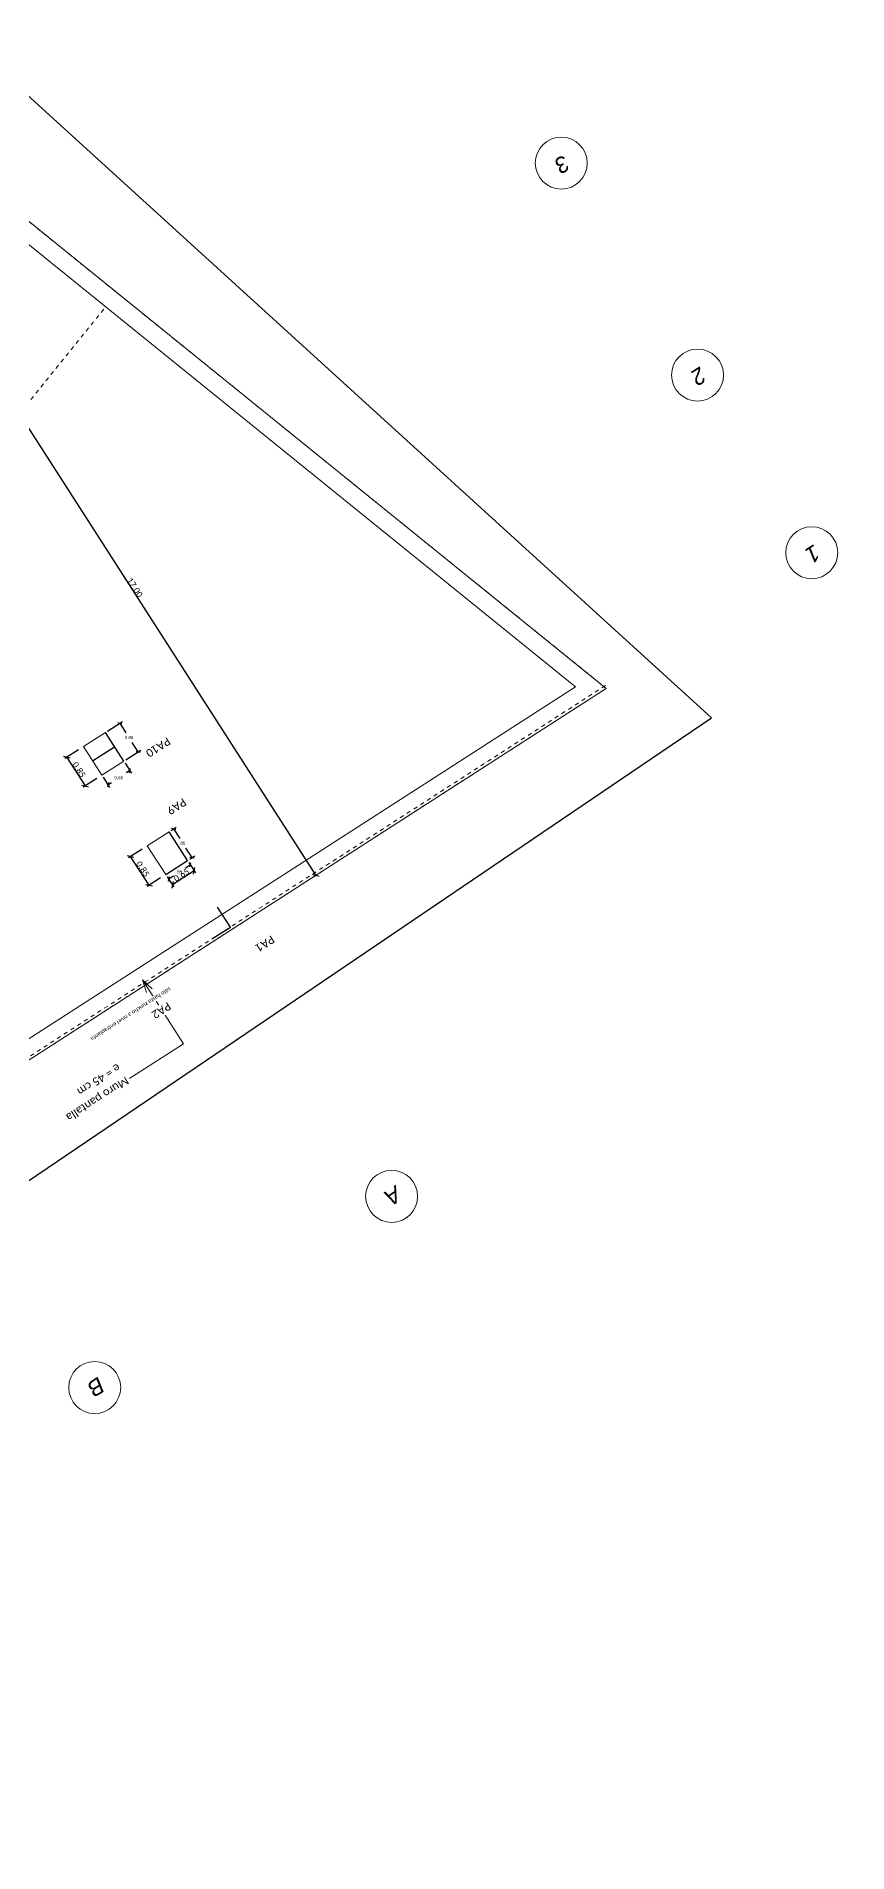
# Model space of a CAD drawing. Header units: metres. Extents: x 448 to 592, y 494 to 631.
# Drawn here: x 571.53 to 591.82, y 527.64 to 573.04 of the extents above; entities that cross this region are included whole.
import ezdxf

# ---------------------------------------------------------------- set-up
doc = ezdxf.new("R2010")
doc.units = ezdxf.units.M
doc.linetypes.add('Trazo general', pattern=[0.001875, 0.00125, -0.000625])
for name, color, linetype, lineweight in [('0-AR-TXT', 7, 'Continuous', 5), ('0-AUX', 7, 'Continuous', 5), ('00-AUX-1', 7, 'Trazo general', 5), ('00-AUX-2', 7, 'Continuous', 5), ('1-AR-PILARES', 7, 'Continuous', 5), ('1-AR-VISTA', 7, 'Continuous', 5), ('SECC_COTAS', 255, 'Continuous', 9)]:
    doc.layers.add(name, color=color, linetype=linetype, lineweight=lineweight)
for name, color, linetype, lineweight, true_color in [('0-AR-TXT-1', 5, 'Continuous', 5, 0x0000ff), ('00-AUX-6', 5, 'Trazo general', 5, 0x0000ff), ('00-AUX-7', 7, 'Continuous', 25, 0xff8000), ('CS-COTAS-2', 7, 'Continuous', 5, 0x544282)]:
    doc.layers.add(name, color=color, linetype=linetype, lineweight=lineweight, true_color=true_color)
doc.styles.add('Arial_I', font='ariali.ttf', dxfattribs={"height": 0.4})
doc.styles.add('Calibri', font='calibri.ttf', dxfattribs={"height": 0.2})
doc.styles.add('Calibri_1', font='calibri.ttf', dxfattribs={"height": 0.15})
doc.styles.add('Calibri_2', font='calibri.ttf', dxfattribs={"height": 0.1})
doc.dimstyles.new('AIC_replanteo', dxfattribs={"dimscale": 0.3048, "dimtxt": 0.176602, "dimasz": 0.393701, "dimexe": 0.19685, "dimexo": 0.492126, "dimgap": 0.032808, "dimtad": 1, "dimrnd": 0.01, "dimzin": 0, "dimdsep": 46, "dimtxsty": 'Calibri_1', "dimblk1": 'OBLIQUE', "dimblk2": 'OBLIQUE', "dimsah": 1, "dimcen": 0.09, "dimazin": 0, "dimtfac": 1, "dimtdec": 4, "dimtix": 1, "dimtmove": 0, "dimatfit": 3, "dimfxl": 1, "dimtvp": 1, "dimtolj": 1, "dimtzin": 0, "dimarcsym": 2})
doc.dimstyles.get("Standard").update_dxf_attribs({"dimtxt": 0.18, "dimasz": 0.18, "dimexe": 0.18, "dimexo": 0.0625, "dimgap": 0.09, "dimtad": 0, "dimtih": 1, "dimtoh": 1, "dimzin": 0, "dimdsep": 46, "dimtxsty": 'Standard', "dimcen": 0.09, "dimadec": 0, "dimazin": 0, "dimtfac": 1, "dimtdec": 4, "dimtofl": 0, "dimtmove": 0, "dimatfit": 3, "dimfxl": 1, "dimtolj": 1, "dimtzin": 0, "dimarcsym": 0})

# ---------------------------------------------------------------- blocks, each defined once
blk = doc.blocks.new('Rejilla - Extremo de rejilla-3554-Sótano 2 - STR')
at = {"layer": '0-AUX'}
blk.add_circle((0, 0), 0.0065, dxfattribs=at)
blk = doc.blocks.new('_Oblique')
at = {"color": 0, "linetype": 'ByBlock', "lineweight": -2}
blk.add_line((-0.5, -0.5), (0.5, 0.5), dxfattribs=at)
blk = doc.blocks.new('*D252')
at = {"layer": 'CS-COTAS-2', "color": 0, "lineweight": -2, "transparency": 16777216}
for p, q in [((566.821, 564.754), (569.375, 566.397)), ((569.324, 566.365), (578.522, 552.068)), ((578.467, 552.033), (578.472, 552.035))]:
    blk.add_line(p, q, dxfattribs=at)
at = {"layer": 'Defpoints', "color": 0, "transparency": 16777216}
for p in [(566.694, 564.673), (578.522, 552.068), (578.593, 552.114)]:
    blk.add_point(p, dxfattribs=at)
at = {"layer": 'CS-COTAS-2', "color": 0, "lineweight": -2, "transparency": 16777216, "xscale": 0.12, "yscale": 0.12, "zscale": 0.12}
for p, rotation in [((569.324, 566.365), 122.7553275663534), ((578.522, 552.068), 302.7553275663534)]:
    blk.add_blockref('_Oblique', p, dxfattribs=dict(at, rotation=rotation))
at = {"layer": 'CS-COTAS-2', "color": 0, "transparency": 16777216, "insert": (573.996, 559.263), "char_height": 0.15, "width": 0.65661, "attachment_point": 5, "rotation": 302.7553, "style": 'Calibri_1'}
blk.add_mtext('\\A1;17.00', dxfattribs=at)
blk = doc.blocks.new('*D385')
at = {"layer": 'CS-COTAS-2', "color": 0, "lineweight": -2, "transparency": 16777216}
for p, q in [((574.18, 552.723), (573.84, 552.504)), ((574.35, 551.821), (573.89, 552.536)), ((574.64, 552.008), (574.3, 551.789))]:
    blk.add_line(p, q, dxfattribs=at)
at = {"layer": 'Defpoints', "color": 0, "transparency": 16777216}
for p in [(573.89, 552.536), (574.306, 552.804), (574.766, 552.089)]:
    blk.add_point(p, dxfattribs=at)
at = {"layer": 'CS-COTAS-2', "color": 0, "lineweight": -2, "transparency": 16777216, "xscale": 0.12, "yscale": 0.12, "zscale": 0.12}
for p, rotation in [((573.89, 552.536), 122.7553275662623), ((574.35, 551.821), 302.7553275662623)]:
    blk.add_blockref('_Oblique', p, dxfattribs=dict(at, rotation=rotation))
at = {"layer": 'CS-COTAS-2', "color": 0, "transparency": 16777216, "insert": (574.193, 552.226), "char_height": 0.15, "attachment_point": 5, "rotation": 302.7553, "style": 'Calibri_1'}
blk.add_mtext('\\A1;0.85', dxfattribs=at)
blk = doc.blocks.new('*D386')
at = {"layer": 'CS-COTAS-2', "color": 0, "lineweight": -2, "transparency": 16777216}
for p, q in [((575.48, 552.181), (574.934, 551.829)), ((575.394, 552.315), (575.513, 552.13)), ((574.848, 551.963), (574.966, 551.778))]:
    blk.add_line(p, q, dxfattribs=at)
at = {"layer": 'Defpoints', "color": 0, "transparency": 16777216}
for p in [(575.313, 552.441), (574.766, 552.089), (574.934, 551.829)]:
    blk.add_point(p, dxfattribs=at)
at = {"layer": 'CS-COTAS-2', "color": 0, "lineweight": -2, "transparency": 16777216, "xscale": 0.12, "yscale": 0.12, "zscale": 0.12}
for p, rotation in [((575.48, 552.181), 32.75532756625951), ((574.934, 551.829), 212.7553275662595)]:
    blk.add_blockref('_Oblique', p, dxfattribs=dict(at, rotation=rotation))
at = {"layer": 'CS-COTAS-2', "color": 0, "transparency": 16777216, "insert": (575.16, 552.078), "char_height": 0.15, "attachment_point": 5, "rotation": 32.7553, "style": 'Calibri_1'}
blk.add_mtext('\\A1;0.65', dxfattribs=at)
blk = doc.blocks.new('*D387')
at = {"layer": 'CS-COTAS-2', "color": 0, "lineweight": -2, "transparency": 16777216}
for p, q in [((572.584, 555.204), (572.244, 554.985)), ((572.294, 555.017), (572.754, 554.302)), ((573.044, 554.489), (572.703, 554.27))]:
    blk.add_line(p, q, dxfattribs=at)
at = {"layer": 'Defpoints', "color": 0, "transparency": 16777216}
for p in [(572.71, 555.285), (572.754, 554.302), (573.17, 554.57)]:
    blk.add_point(p, dxfattribs=at)
at = {"layer": 'CS-COTAS-2', "color": 0, "lineweight": -2, "transparency": 16777216, "xscale": 0.12, "yscale": 0.12, "zscale": 0.12}
for p, rotation in [((572.294, 555.017), 122.7553275662623), ((572.754, 554.302), 302.7553275662623)]:
    blk.add_blockref('_Oblique', p, dxfattribs=dict(at, rotation=rotation))
at = {"layer": 'CS-COTAS-2', "color": 0, "transparency": 16777216, "insert": (572.597, 554.707), "char_height": 0.15, "attachment_point": 5, "rotation": 302.7553, "style": 'Calibri_1'}
blk.add_mtext('\\A1;0.85', dxfattribs=at)
blk = doc.blocks.new('*D416')
at = {"layer": 'Defpoints', "color": 0, "transparency": 16777216}
for p in [(575.313, 552.441), (574.766, 552.089), (575.385, 552.329)]:
    blk.add_point(p, dxfattribs=at)
at = {"layer": 'SECC_COTAS', "color": 0, "lineweight": -2, "transparency": 16777216}
for p, q in [((574.8, 552.037), (574.882, 551.91)), ((574.838, 551.977), (574.965, 552.059)), ((575.385, 552.329), (575.258, 552.248)), ((575.347, 552.388), (575.428, 552.262))]:
    blk.add_line(p, q, dxfattribs=at)
at = {"layer": 'SECC_COTAS', "color": 0, "lineweight": -2, "transparency": 16777216, "xscale": 0.075, "yscale": 0.075, "zscale": 0.075}
for p, rotation in [((574.838, 551.977), 212.7553262654571), ((575.385, 552.329), 32.75532626545713)]:
    blk.add_blockref('_Oblique', p, dxfattribs=dict(at, rotation=rotation))
at = {"layer": 'SECC_COTAS', "color": 0, "transparency": 16777216, "insert": (575.112, 552.153), "char_height": 0.08, "attachment_point": 5}
blk.add_mtext('\\A1;65', dxfattribs=at)
blk = doc.blocks.new('*D417')
at = {"layer": 'Defpoints', "color": 0, "transparency": 16777216}
for p in [(574.853, 553.156), (574.965, 553.228), (575.313, 552.441)]:
    blk.add_point(p, dxfattribs=at)
at = {"layer": 'SECC_COTAS', "color": 0, "lineweight": -2, "transparency": 16777216}
for p, q in [((574.906, 553.19), (575.032, 553.271)), ((574.965, 553.228), (575.118, 552.99)), ((575.425, 552.513), (575.272, 552.75)), ((575.366, 552.475), (575.492, 552.556))]:
    blk.add_line(p, q, dxfattribs=at)
at = {"layer": 'SECC_COTAS', "color": 0, "lineweight": -2, "transparency": 16777216, "xscale": 0.075, "yscale": 0.075, "zscale": 0.075}
for p, rotation in [((574.965, 553.228), 122.7553262654586), ((575.425, 552.513), 302.7553262654586)]:
    blk.add_blockref('_Oblique', p, dxfattribs=dict(at, rotation=rotation))
at = {"layer": 'SECC_COTAS', "color": 0, "transparency": 16777216, "insert": (575.195, 552.87), "char_height": 0.08, "attachment_point": 5}
blk.add_mtext('\\A1;85', dxfattribs=at)
blk = doc.blocks.new('*D418')
at = {"layer": 'Defpoints', "color": 0, "transparency": 16777216}
for p in [(573.257, 555.637), (573.717, 554.922), (574.079, 555.155)]:
    blk.add_point(p, dxfattribs=at)
at = {"layer": 'SECC_COTAS', "color": 0, "lineweight": -2, "transparency": 16777216}
for p, q in [((573.31, 555.67), (573.687, 555.913)), ((573.619, 555.87), (573.772, 555.632)), ((573.769, 554.956), (574.147, 555.198)), ((574.079, 555.155), (573.927, 555.392))]:
    blk.add_line(p, q, dxfattribs=at)
at = {"layer": 'SECC_COTAS', "color": 0, "lineweight": -2, "transparency": 16777216, "xscale": 0.075, "yscale": 0.075, "zscale": 0.075}
for p, rotation in [((573.619, 555.87), 122.7553275662648), ((574.079, 555.155), 302.7553275662648)]:
    blk.add_blockref('_Oblique', p, dxfattribs=dict(at, rotation=rotation))
at = {"layer": 'SECC_COTAS', "color": 0, "transparency": 16777216, "insert": (573.849, 555.512), "char_height": 0.08, "attachment_point": 5}
blk.add_mtext('\\A1;0.85', dxfattribs=at)
blk = doc.blocks.new('*D419')
at = {"layer": 'Defpoints', "color": 0, "transparency": 16777216}
for p in [(573.717, 554.922), (573.17, 554.57), (573.869, 554.686)]:
    blk.add_point(p, dxfattribs=at)
at = {"layer": 'SECC_COTAS', "color": 0, "lineweight": -2, "transparency": 16777216}
for p, q in [((573.751, 554.869), (573.912, 554.618)), ((573.204, 554.518), (573.365, 554.267)), ((573.322, 554.334), (573.409, 554.39)), ((573.869, 554.686), (573.782, 554.63))]:
    blk.add_line(p, q, dxfattribs=at)
at = {"layer": 'SECC_COTAS', "color": 0, "lineweight": -2, "transparency": 16777216, "xscale": 0.075, "yscale": 0.075, "zscale": 0.075}
for p, rotation in [((573.869, 554.686), 32.75532756626021), ((573.322, 554.334), 212.7553275662602)]:
    blk.add_blockref('_Oblique', p, dxfattribs=dict(at, rotation=rotation))
at = {"layer": 'SECC_COTAS', "color": 0, "transparency": 16777216, "insert": (573.595, 554.51), "char_height": 0.08, "attachment_point": 5}
blk.add_mtext('\\A1;0.65', dxfattribs=at)

msp = doc.modelspace()

# ---------------------------------------------------------------- linework, layer by layer
at = {"layer": '0-AR-TXT-1'}
for p, q in [((574.183, 549.453), (574.427, 549.232)), ((574.183, 549.453), (574.284, 549.139)), ((574.183, 549.453), (575.209, 547.858)), ((575.209, 547.858), (573.817, 546.962))]:
    msp.add_line(p, q, dxfattribs=at)
at = {"layer": '00-AUX-1'}
msp.add_line((571.142, 563.648), (573.266, 566.277), dxfattribs=at)
at = {"layer": '00-AUX-2'}
for p, q in [((585.784, 556.74), (557.656, 579.471)), ((585.016, 556.781), (557.373, 579.121)), ((585.784, 556.74), (500.035, 501.573)), ((585.016, 556.781), (500.17, 502.195))]:
    msp.add_line(p, q, dxfattribs=at)
at = {"layer": '00-AUX-6'}
for p, q in [((585.784, 556.74), (558.034, 579.165)), ((585.762, 556.809), (499.997, 501.632)), ((585.784, 556.74), (500.035, 501.573))]:
    msp.add_line(p, q, dxfattribs=at)
at = {"layer": '00-AUX-7', "color": 1}
for p, q in [((573.717, 554.922), (573.257, 555.637)), ((572.94, 554.928), (573.487, 555.279)), ((575.313, 552.441), (574.853, 553.156)), ((574.766, 552.089), (575.313, 552.441))]:
    msp.add_line(p, q, dxfattribs=at)
at = {"layer": '00-AUX-7'}
for p, q in [((576.384, 550.776), (576.065, 551.272)), ((575.922, 550.478), (576.384, 550.776))]:
    msp.add_line(p, q, dxfattribs=at)
at = {"layer": '1-AR-PILARES'}
for p, q in [((573.257, 555.637), (572.71, 555.285)), ((573.717, 554.922), (573.257, 555.637)), ((572.71, 555.285), (573.17, 554.57)), ((573.17, 554.57), (573.717, 554.922)), ((574.853, 553.156), (574.306, 552.804)), ((574.306, 552.804), (574.766, 552.089))]:
    msp.add_line(p, q, dxfattribs=at)
at = {"layer": '1-AR-PILARES', "color": 40}
for p, q in [((575.313, 552.441), (574.853, 553.156)), ((574.766, 552.089), (575.313, 552.441))]:
    msp.add_line(p, q, dxfattribs=at)
at = {"layer": '1-AR-VISTA'}
for p, q in [((585.016, 556.781), (570.437, 568.563)), ((500.17, 502.195), (585.016, 556.781))]:
    msp.add_line(p, q, dxfattribs=at)

# ---------------------------------------------------------------- block references
at = {"layer": '0-AUX', "xscale": 99.99999999999993, "yscale": 99.99999999999993, "zscale": 99.99999999999993}
for p, rotation in [((584.66, 569.869), 122.7553275663488), ((588.068, 564.571), 122.7553275663488), ((590.925, 560.131), 122.7553275663488), ((580.417, 544.045), 212.7553275663494), ((572.991, 539.268), 212.7553275663494)]:
    msp.add_blockref('Rejilla - Extremo de rejilla-3554-Sótano 2 - STR', p, dxfattribs=dict(at, rotation=rotation))

# ---------------------------------------------------------------- dimensions: what is measured, and where the dimension line sits
at = {"layer": 'CS-COTAS-2'}
for base, p1, p2, angle, override, picture, middle in [((578.522, 552.068), (566.694, 564.673), (578.593, 552.114), 302.7553, {"dimpost": '<>', "dimfxl": 17.300751}, '*D252', (573.996, 559.263)), ((572.754, 554.302), (572.71, 555.285), (573.17, 554.57), 302.7553, {"dimpost": '<>', "dimfxl": 0.85}, '*D387', (572.597, 554.707)), ((573.89, 552.536), (574.766, 552.089), (574.306, 552.804), 302.7553, {"dimpost": '<>', "dimfxl": 0.85}, '*D385', (574.193, 552.226)), ((574.934, 551.829), (575.313, 552.441), (574.766, 552.089), 212.7553, {"dimpost": '<>', "dimfxl": 0.65}, '*D386', (575.16, 552.078))]:
    dim = msp.add_linear_dim(base=base, p1=p1, p2=p2, angle=angle, dimstyle='AIC_replanteo', override=override, dxfattribs=at)
    dim.commit()
    dim.dimension.update_dxf_attribs({"geometry": picture, "text_midpoint": middle})
at = {"layer": 'SECC_COTAS'}
dim = msp.add_aligned_dim(p1=(574.766, 552.089), p2=(575.313, 552.441), distance=-0.133, text='65', dimstyle='Standard', override={"dimtxt": 0.08, "dimasz": 0.075, "dimexe": 0.08, "dimgap": 0.08, "dimblk1": 'Oblique', "dimblk2": 'Oblique', "dimsah": 1}, dxfattribs=at)
dim.commit()
dim.dimension.update_dxf_attribs({"geometry": '*D416', "text_midpoint": (575.112, 552.153)})

# ---------------------------------------------------------------- next in the draw order: texts
at = {"layer": '0-AR-TXT-1', "char_height": 0.2, "attachment_point": 1, "rotation": 212.7553, "style": 'Calibri', "bg_fill": 3, "box_fill_scale": 1.25, "bg_fill_color": 256, "bg_fill_true_color": 13158600, "bg_fill_transparency": 0}
for s, insert, width in [('PA1', (577.514, 550.408), 0.6173), ('PA2', (574.924, 548.741), 0.6173), ('Muro pantalla', (573.871, 546.878), 2.21266)]:
    msp.add_mtext(s, dxfattribs=dict(at, insert=insert, width=width))
at = {"layer": '0-AUX', "char_height": 0.4, "attachment_point": 1, "rotation": 212.7553, "style": 'Arial_I', "bg_fill": 3, "box_fill_scale": 1.25, "bg_fill_color": 256, "bg_fill_true_color": 13158600, "bg_fill_transparency": 0}
for s, insert, width in [('\\fArial|b0|i1|c0|p34|;3', (584.925, 569.752), 0.37679), ('\\fArial|b0|i1|c0|p34|;2', (588.334, 564.453), 0.37679), ('\\fArial|b0|i1|c0|p34|;1', (591.191, 560.013), 0.37679), ('\\fArial|b0|i1|c0|p34|;A', (580.719, 543.989), 0.45696), ('\\fArial|b0|i1|c0|p34|;B', (573.293, 539.211), 0.45696)]:
    msp.add_mtext(s, dxfattribs=dict(at, insert=insert, width=width))

# ---------------------------------------------------------------- next in the draw order: linework, layer by layer
at = {"color": 6}
msp.add_line((588.418, 556.008), (565.176, 577.139), dxfattribs=at)

# ---------------------------------------------------------------- next in the draw order: texts
at = {"layer": '0-AR-TXT-1', "insert": (573.66, 547.207), "char_height": 0.2, "width": 1.49916, "attachment_point": 1, "rotation": 212.7553, "style": 'Calibri', "bg_fill": 3, "box_fill_scale": 1.25, "bg_fill_color": 256, "bg_fill_true_color": 13158600, "bg_fill_transparency": 0}
msp.add_mtext('e = 45 cm', dxfattribs=at)

# ---------------------------------------------------------------- next in the draw order: texts
at = {"layer": '0-AR-TXT', "insert": (574.912, 549.198), "char_height": 0.1, "width": 2.95021, "attachment_point": 1, "rotation": 212.7553, "style": 'Calibri_2', "bg_fill": 3, "box_fill_scale": 1.25, "bg_fill_color": 256, "bg_fill_true_color": 13158600, "bg_fill_transparency": 0}
msp.add_mtext('sólo hasta zuncho a nivel entraplanta', dxfattribs=at)

# ---------------------------------------------------------------- next in the draw order: linework, layer by layer
at = {"color": 6}
msp.add_line((532.506, 518.13), (588.418, 556.008), dxfattribs=at)

# ---------------------------------------------------------------- next in the draw order: texts
at = {"layer": '0-AR-TXT-1', "color": 3, "char_height": 0.2, "width": 0.8097, "attachment_point": 1, "rotation": 212.7553, "style": 'Calibri', "bg_fill": 3, "box_fill_scale": 1.25, "bg_fill_color": 256, "bg_fill_true_color": 13158600, "bg_fill_transparency": 0}
for s, insert in [('PA10', (574.91, 555.36)), ('PA9', (575.307, 553.839))]:
    msp.add_mtext(s, dxfattribs=dict(at, insert=insert))

# ---------------------------------------------------------------- next in the draw order: dimensions: what is measured, and where the dimension line sits
at = {"layer": 'SECC_COTAS'}
for p1, distance, picture, middle in [((573.257, 555.637), 0.431, '*D418', (573.849, 555.512)), ((573.17, 554.57), -0.281, '*D419', (573.595, 554.51))]:
    dim = msp.add_aligned_dim(p1=p1, p2=(573.717, 554.922), distance=distance, dimstyle='Standard', override={"dimtxt": 0.08, "dimasz": 0.075, "dimexe": 0.08, "dimgap": 0.08, "dimdec": 2, "dimblk1": 'Oblique', "dimblk2": 'Oblique', "dimsah": 1}, dxfattribs=at)
    dim.commit()
    dim.dimension.update_dxf_attribs({"geometry": picture, "text_midpoint": middle})
dim = msp.add_aligned_dim(p1=(575.313, 552.441), p2=(574.853, 553.156), distance=-0.133, text='85', dimstyle='Standard', override={"dimtxt": 0.08, "dimasz": 0.075, "dimexe": 0.08, "dimgap": 0.08, "dimdec": 2, "dimblk1": 'Oblique', "dimblk2": 'Oblique', "dimsah": 1}, dxfattribs=at)
dim.commit()
dim.dimension.update_dxf_attribs({"geometry": '*D417', "text_midpoint": (575.195, 552.87)})

doc.saveas('drawing.dxf')
